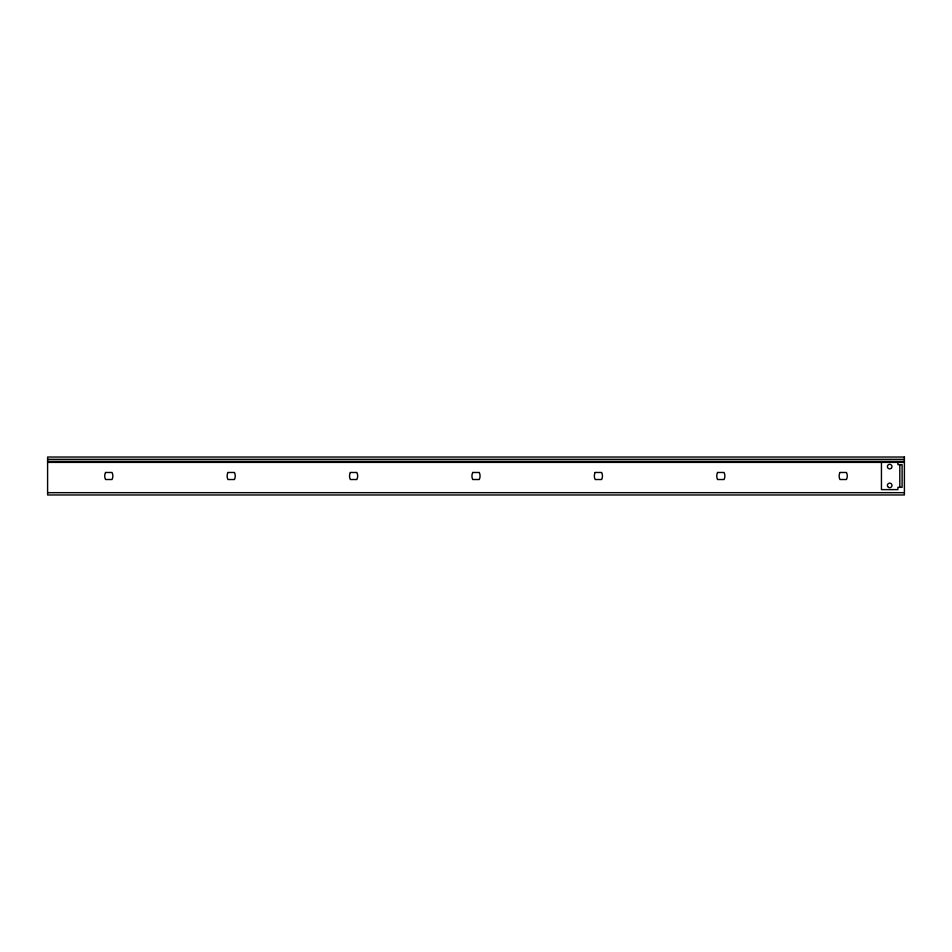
<?xml version="1.0" encoding="UTF-8"?>
<svg xmlns="http://www.w3.org/2000/svg" width="952" height="952" viewBox="0 0 952 952"><rect width="100%" height="100%" fill="white"/><g stroke="black" fill="none" stroke-linecap="round" stroke-linejoin="round"><path stroke-width="1.43" d="M47.6 459.328L904.4 459.328M47.6 461.339L904.4 461.339M47.6 462.386L904.4 462.386M47.6 492.672L904.4 492.672M899.807 464.683L899.807 487.317M897.914 462.386L897.914 464.683L902.103 464.683L902.103 487.317L897.914 487.317L897.914 489.614L881.445 489.614L881.445 462.386M105.577 472.478L105.232 473.227A8.104 8.104 0 0 0 105.232 478.773L105.577 479.522L112.015 479.522L112.36 478.773A8.104 8.104 0 0 0 112.36 473.227L112.015 472.478L105.577 472.478M227.98 472.478L227.635 473.227A8.104 8.104 0 0 0 227.635 478.773L227.98 479.522L234.418 479.522L234.763 478.773A8.104 8.104 0 0 0 234.763 473.227L234.418 472.478L227.98 472.478M350.384 472.478L350.038 473.227A8.104 8.104 0 0 0 350.038 478.773L350.384 479.522L356.822 479.522L357.167 478.773A8.104 8.104 0 0 0 357.167 473.227L356.822 472.478L350.384 472.478M472.787 472.478L472.43 473.227A8.104 8.104 0 0 0 472.43 478.773L472.787 479.522L479.213 479.522L479.57 478.773A8.104 8.104 0 0 0 479.57 473.227L479.213 472.478L472.787 472.478M595.178 472.478L594.833 473.227A8.104 8.104 0 0 0 594.833 478.773L595.178 479.522L601.616 479.522L601.962 478.773A8.104 8.104 0 0 0 601.962 473.227L601.616 472.478L595.178 472.478M717.582 472.478L717.237 473.227A8.104 8.104 0 0 0 717.237 478.773L717.582 479.522L724.02 479.522L724.365 478.773A8.104 8.104 0 0 0 724.365 473.227L724.02 472.478L717.582 472.478M839.985 472.478L839.64 473.227A8.104 8.104 0 0 0 839.64 478.773L839.985 479.522L846.423 479.522L846.768 478.773A8.104 8.104 0 0 0 846.768 473.227L846.423 472.478L839.985 472.478M891.441 468.063L890.834 468.574A2.297 2.297 0 0 1 887.407 466.861A2.297 2.297 0 0 1 890.346 464.397A2.297 2.297 0 0 1 891.441 468.063M904.4 457.031L47.6 457.031L47.6 494.969L904.4 494.969L904.4 457.031M888.537 487.4A2.297 2.297 0 0 0 891.976 485.413A2.297 2.297 0 0 0 888.537 483.426A2.297 2.297 0 0 0 888.537 487.4"/></g></svg>
